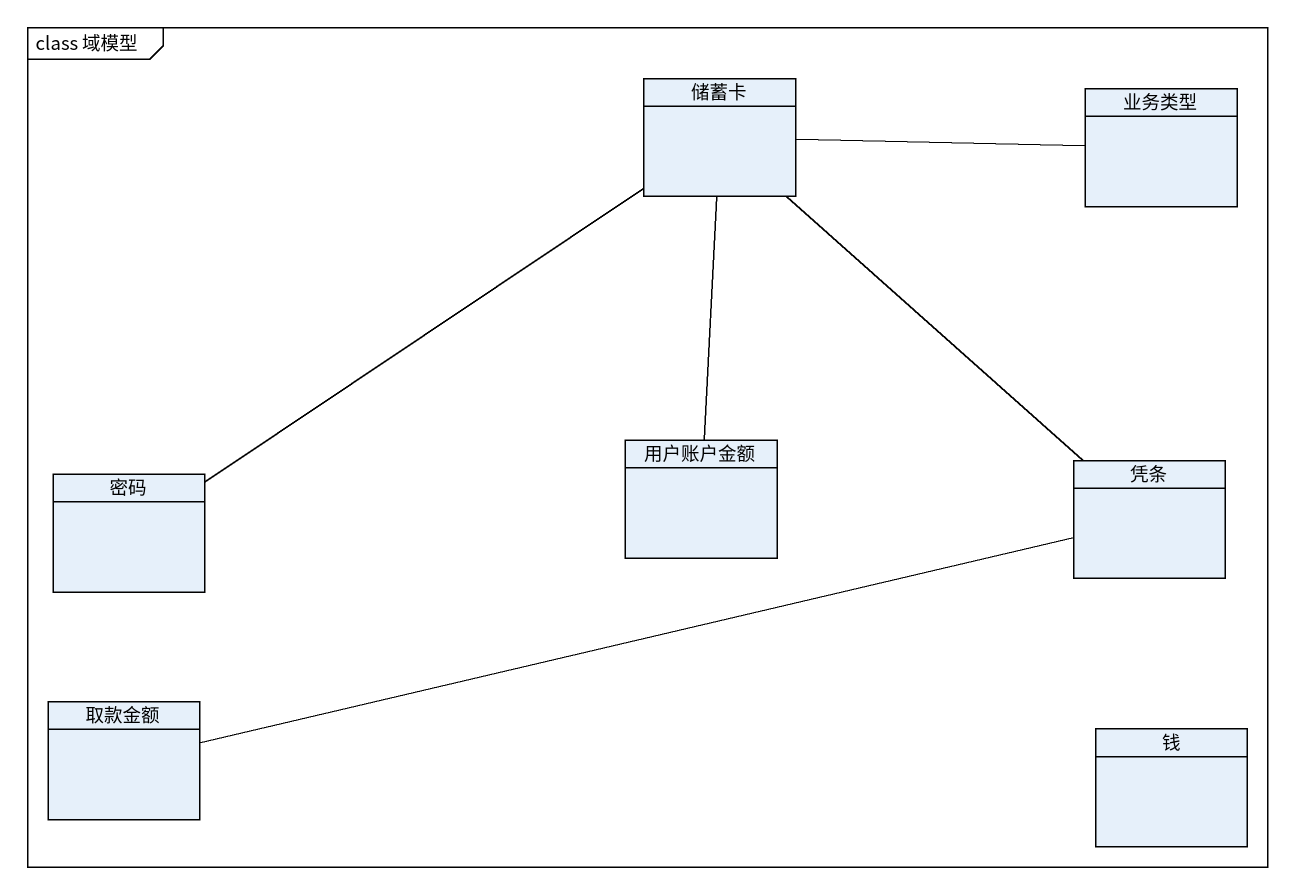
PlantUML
@startuml
mainframe class 域模型
hide circle
hide empty members
class 储蓄卡
class 业务类型
class 用户账户金额
class 密码
class 凭条
class 取款金额
class 钱
储蓄卡 -right- 业务类型
储蓄卡 -- 用户账户金额
储蓄卡 -- 密码
储蓄卡 -- 凭条
凭条 -left- 取款金额
@enduml
